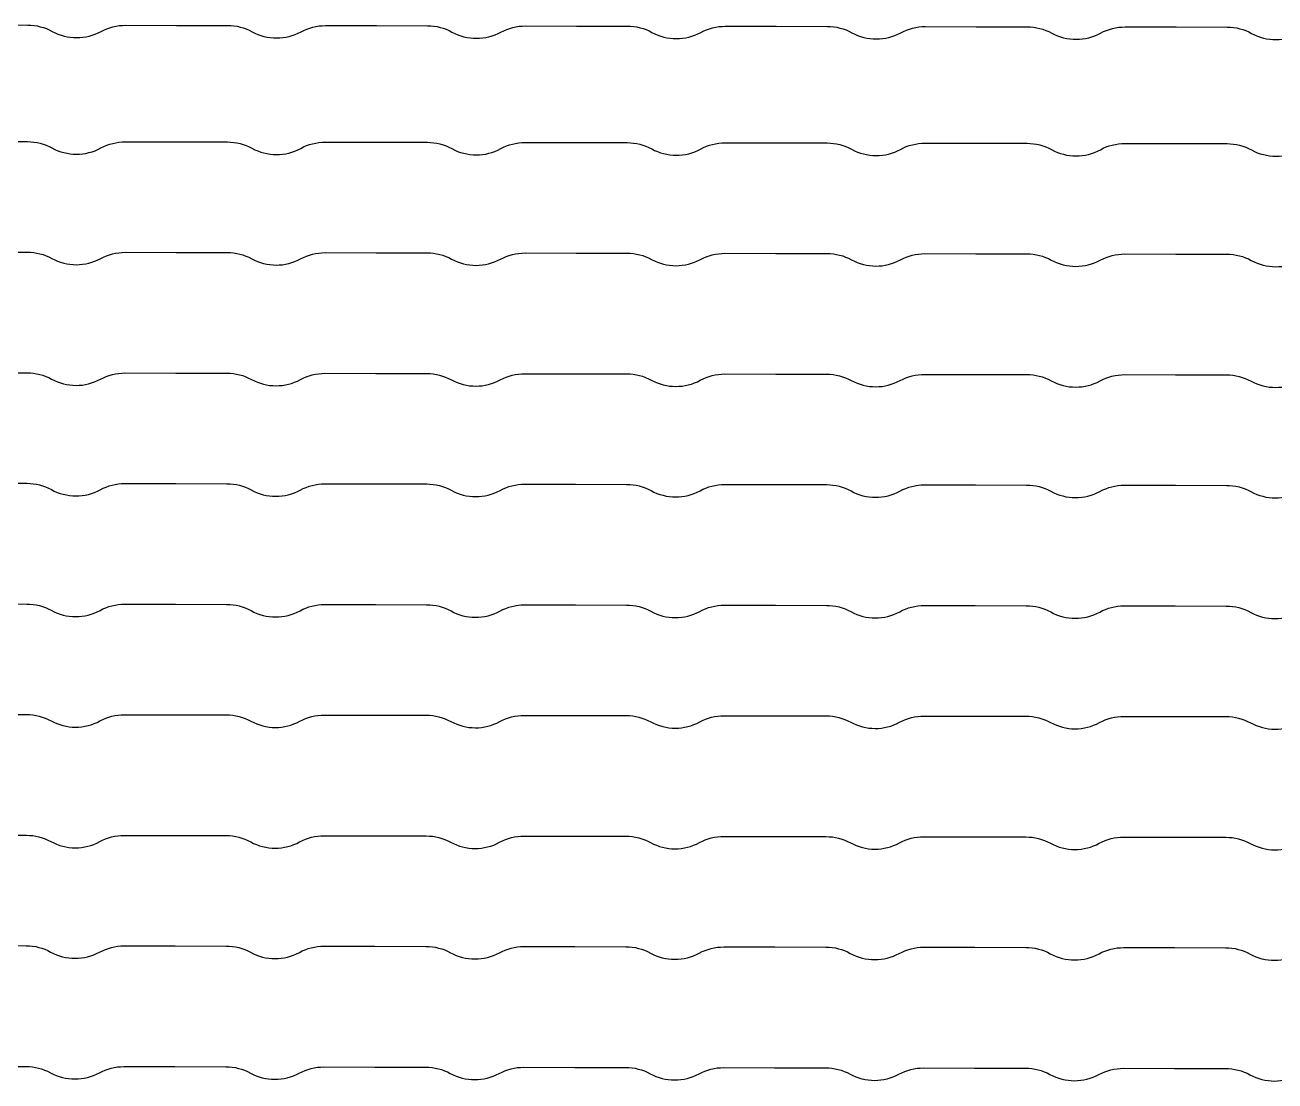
# Model space of a CAD drawing. Header units: metres. Extents: x 251 to 10050, y -7626 to 175.
# Drawn here: x 2701 to 5150, y -2141 to -71 of the extents above; entities that cross this region are included whole.
import ezdxf

# ---------------------------------------------------------------- set-up
doc = ezdxf.new("R2010")
doc.units = ezdxf.units.M
doc.layers.add('JBTOB_KO_SPO', color=2, linetype='Continuous')

msp = doc.modelspace()

# ---------------------------------------------------------------- linework, layer by layer
at = {"layer": 'JBTOB_KO_SPO', "flags": 128}
for points in [[(2606.1, -70.7), (2706.1, -70.9, -0.125655), (2754, -83.2, 0.255342), (2849.9, -83.4, -0.125655), (2897.9, -71.2), (2997.9, -71.4)], [(2997.9, -71.4), (3097.9, -71.5, -0.125655), (3145.8, -83.9, 0.255342), (3241.7, -84, -0.125655), (3289.7, -71.9), (3389.7, -72)], [(3389.7, -72), (3489.7, -72.2, -0.125655), (3537.6, -84.5, 0.255342), (3633.5, -84.7, -0.125655), (3681.4, -72.5), (3781.4, -72.7)], [(3781.4, -72.7), (3881.4, -72.8, -0.125655), (3929.4, -85.2, 0.255342), (4025.2, -85.3, -0.125655), (4073.2, -73.2), (4173.2, -73.3)], [(4173.2, -73.3), (4273.2, -73.5, -0.125655), (4321.1, -85.8, 0.255342), (4417, -86, -0.125655), (4465, -73.8), (4565, -74)], [(4565, -74), (4665, -74.2, -0.125655), (4712.9, -86.5, 0.255342), (4808.8, -86.6, -0.125655), (4856.7, -74.5), (4956.7, -74.6)], [(4956.7, -74.6), (5056.7, -74.8, -0.125655), (5104.7, -87.1, 0.255342), (5200.5, -87.3, -0.125655), (5248.5, -75.1), (5348.5, -75.3)], [(2605.7, -299.2), (2705.7, -299.4, -0.125655), (2753.7, -311.7, 0.255342), (2849.5, -311.8, -0.125655), (2897.5, -299.7), (2997.5, -299.8)], [(2997.5, -299.8), (3097.5, -300, -0.125655), (3145.4, -312.3, 0.255342), (3241.3, -312.5, -0.125655), (3289.3, -300.3), (3389.3, -300.5)], [(3389.3, -300.5), (3489.3, -300.7, -0.125655), (3537.2, -313, 0.255342), (3633.1, -313.1, -0.125655), (3681, -301), (3781, -301.2)], [(3781, -301.2), (3881, -301.3, -0.125655), (3929, -313.6, 0.255342), (4024.9, -313.8, -0.125655), (4072.8, -301.6), (4172.8, -301.8)], [(4172.8, -301.8), (4272.8, -302, -0.125655), (4320.7, -314.3, 0.255342), (4416.6, -314.5, -0.125655), (4464.6, -302.3), (4564.6, -302.5)], [(4564.6, -302.5), (4664.6, -302.6, -0.125655), (4712.5, -315, 0.255342), (4808.4, -315.1, -0.125655), (4856.4, -303), (4956.4, -303.1)], [(4956.4, -303.1), (5056.4, -303.3, -0.125655), (5104.3, -315.6, 0.255342), (5200.2, -315.8, -0.125655), (5248.1, -303.6), (5348.1, -303.8)], [(2605.4, -515.8), (2705.4, -515.9, -0.125655), (2753.3, -528.3, 0.255342), (2849.2, -528.4, -0.125655), (2897.1, -516.3), (2997.1, -516.4)], [(2997.1, -516.4), (3097.1, -516.6, -0.125655), (3145.1, -528.9, 0.255342), (3241, -529.1, -0.125655), (3288.9, -516.9), (3388.9, -517.1)], [(3388.9, -517.1), (3488.9, -517.3, -0.125655), (3536.8, -529.6, 0.255342), (3632.7, -529.7, -0.125655), (3680.7, -517.6), (3780.7, -517.7)], [(3780.7, -517.7), (3880.7, -517.9, -0.125655), (3928.6, -530.2, 0.255342), (4024.5, -530.4, -0.125655), (4072.5, -518.2), (4172.5, -518.4)], [(4172.5, -518.4), (4272.5, -518.6, -0.125655), (4320.4, -530.9, 0.255342), (4416.3, -531.1, -0.125655), (4464.2, -518.9), (4564.2, -519.1)], [(4564.2, -519.1), (4664.2, -519.2, -0.125655), (4712.1, -531.5, 0.255342), (4808, -531.7, -0.125655), (4856, -519.5), (4956, -519.7)], [(4956, -519.7), (5056, -519.9, -0.125655), (5103.9, -532.2, 0.255342), (5199.8, -532.4, -0.125655), (5247.8, -520.2), (5347.8, -520.4)], [(2605, -752.4), (2705, -752.5, -0.125655), (2752.9, -764.8, 0.255342), (2848.8, -765, -0.125655), (2896.7, -752.8), (2996.7, -753)], [(2996.7, -753), (3096.7, -753.2, -0.125655), (3144.7, -765.5, 0.255342), (3240.6, -765.7, -0.125655), (3288.5, -753.5), (3388.5, -753.7)], [(3388.5, -753.7), (3488.5, -753.8, -0.125655), (3536.4, -766.2, 0.255342), (3632.3, -766.3, -0.125655), (3680.3, -754.2), (3780.3, -754.3)], [(3780.3, -754.3), (3880.3, -754.5, -0.125655), (3928.2, -766.8, 0.255342), (4024.1, -767, -0.125655), (4072.1, -754.8), (4172.1, -755)], [(4172.1, -755), (4272.1, -755.2, -0.125655), (4320, -767.5, 0.255342), (4415.9, -767.6, -0.125655), (4463.8, -755.5), (4563.8, -755.6)], [(4563.8, -755.6), (4663.8, -755.8, -0.125655), (4711.7, -768.1, 0.255342), (4807.6, -768.3, -0.125655), (4855.6, -756.1), (4955.6, -756.3)], [(4955.6, -756.3), (5055.6, -756.5, -0.125655), (5103.5, -768.8, 0.255342), (5199.4, -768.9, -0.125655), (5247.4, -756.8), (5347.4, -757)], [(2604.6, -969), (2704.6, -969.1, -0.125655), (2752.5, -981.4, 0.255342), (2848.4, -981.6, -0.125655), (2896.4, -969.4), (2996.4, -969.6)], [(2996.4, -969.6), (3096.4, -969.8, -0.125655), (3144.3, -982.1, 0.255342), (3240.2, -982.3, -0.125655), (3288.2, -970.1), (3388.2, -970.3)], [(3388.2, -970.3), (3488.2, -970.4, -0.125655), (3536.1, -982.8, 0.255342), (3632, -982.9, -0.125655), (3679.9, -970.8), (3779.9, -970.9)], [(3779.9, -970.9), (3879.9, -971.1, -0.125655), (3927.8, -983.4, 0.255342), (4023.7, -983.6, -0.125655), (4071.7, -971.4), (4171.7, -971.6)], [(4171.7, -971.6), (4271.7, -971.7, -0.125655), (4319.6, -984.1, 0.255342), (4415.5, -984.2, -0.125655), (4463.5, -972.1), (4563.5, -972.2)], [(4563.5, -972.2), (4663.5, -972.4, -0.125655), (4711.4, -984.7, 0.255342), (4807.3, -984.9, -0.125655), (4855.2, -972.7), (4955.2, -972.9)], [(4955.2, -972.9), (5055.2, -973.1, -0.125655), (5103.2, -985.4, 0.255342), (5199, -985.5, -0.125655), (5247, -973.4), (5347, -973.5)], [(2604.2, -1205.5), (2704.2, -1205.7, -0.125655), (2752.1, -1218, 0.255342), (2848, -1218.2, -0.125655), (2896, -1206), (2996, -1206.2)], [(2996, -1206.2), (3096, -1206.4, -0.125655), (3143.9, -1218.7, 0.255342), (3239.8, -1218.8, -0.125655), (3287.8, -1206.7), (3387.8, -1206.8)], [(3387.8, -1206.8), (3487.8, -1207, -0.125655), (3535.7, -1219.3, 0.255342), (3631.6, -1219.5, -0.125655), (3679.5, -1207.3), (3779.5, -1207.5)], [(3779.5, -1207.5), (3879.5, -1207.7, -0.125655), (3927.5, -1220, 0.255342), (4023.3, -1220.2, -0.125655), (4071.3, -1208), (4171.3, -1208.2)], [(4171.3, -1208.2), (4271.3, -1208.3, -0.125655), (4319.2, -1220.6, 0.255342), (4415.1, -1220.8, -0.125655), (4463.1, -1208.6), (4563.1, -1208.8)], [(4563.1, -1208.8), (4663.1, -1209, -0.125655), (4711, -1221.3, 0.255342), (4806.9, -1221.5, -0.125655), (4854.8, -1209.3), (4954.8, -1209.5)], [(4954.8, -1209.5), (5054.8, -1209.6, -0.125655), (5102.8, -1222, 0.255342), (5198.6, -1222.1, -0.125655), (5246.6, -1210), (5346.6, -1210.1)], [(2603.9, -1422.1), (2703.9, -1422.3, -0.125655), (2751.8, -1434.6, 0.255342), (2847.7, -1434.8, -0.125655), (2895.6, -1422.6), (2995.6, -1422.8)], [(2995.6, -1422.8), (3095.6, -1422.9, -0.125655), (3143.5, -1435.3, 0.255342), (3239.4, -1435.4, -0.125655), (3287.4, -1423.3), (3387.4, -1423.4)], [(3387.4, -1423.4), (3487.4, -1423.6, -0.125655), (3535.3, -1435.9, 0.255342), (3631.2, -1436.1, -0.125655), (3679.2, -1423.9), (3779.2, -1424.1)], [(3779.2, -1424.1), (3879.2, -1424.3, -0.125655), (3927.1, -1436.6, 0.255342), (4023, -1436.7, -0.125655), (4070.9, -1424.6), (4170.9, -1424.7)], [(4170.9, -1424.7), (4270.9, -1424.9, -0.125655), (4318.9, -1437.2, 0.255342), (4414.7, -1437.4, -0.125655), (4462.7, -1425.2), (4562.7, -1425.4)], [(4562.7, -1425.4), (4662.7, -1425.6, -0.125655), (4710.6, -1437.9, 0.255342), (4806.5, -1438.1, -0.125655), (4854.5, -1425.9), (4954.5, -1426.1)], [(4954.5, -1426.1), (5054.5, -1426.2, -0.125655), (5102.4, -1438.6, 0.255342), (5198.3, -1438.7, -0.125655), (5246.2, -1426.5), (5346.2, -1426.7)], [(2603.5, -1658.7), (2703.5, -1658.9, -0.125655), (2751.4, -1671.2, 0.255342), (2847.3, -1671.4, -0.125655), (2895.2, -1659.2), (2995.2, -1659.4)], [(2995.2, -1659.4), (3095.2, -1659.5, -0.125655), (3143.2, -1671.9, 0.255342), (3239, -1672, -0.125655), (3287, -1659.9), (3387, -1660)], [(3387, -1660), (3487, -1660.2, -0.125655), (3534.9, -1672.5, 0.255342), (3630.8, -1672.7, -0.125655), (3678.8, -1660.5), (3778.8, -1660.7)], [(3778.8, -1660.7), (3878.8, -1660.8, -0.125655), (3926.7, -1673.2, 0.255342), (4022.6, -1673.3, -0.125655), (4070.5, -1661.2), (4170.5, -1661.3)], [(4170.5, -1661.3), (4270.5, -1661.5, -0.125655), (4318.5, -1673.8, 0.255342), (4414.3, -1674, -0.125655), (4462.3, -1661.8), (4562.3, -1662)], [(4562.3, -1662), (4662.3, -1662.2, -0.125655), (4710.2, -1674.5, 0.255342), (4806.1, -1674.6, -0.125655), (4854.1, -1662.5), (4954.1, -1662.6)], [(4954.1, -1662.6), (5054.1, -1662.8, -0.125655), (5102, -1675.1, 0.255342), (5197.9, -1675.3, -0.125655), (5245.8, -1663.1), (5345.8, -1663.3)], [(2603.1, -1875.3), (2703.1, -1875.5, -0.125655), (2751, -1887.8, 0.255342), (2846.9, -1888, -0.125655), (2894.9, -1875.8), (2994.9, -1876)], [(2994.9, -1876), (3094.9, -1876.1, -0.125655), (3142.8, -1888.4, 0.255342), (3238.7, -1888.6, -0.125655), (3286.6, -1876.4), (3386.6, -1876.6)], [(3386.6, -1876.6), (3486.6, -1876.8, -0.125655), (3534.6, -1889.1, 0.255342), (3630.4, -1889.3, -0.125655), (3678.4, -1877.1), (3778.4, -1877.3)], [(3778.4, -1877.3), (3878.4, -1877.4, -0.125655), (3926.3, -1889.8, 0.255342), (4022.2, -1889.9, -0.125655), (4070.2, -1877.8), (4170.2, -1877.9)], [(4170.2, -1877.9), (4270.2, -1878.1, -0.125655), (4318.1, -1890.4, 0.255342), (4414, -1890.6, -0.125655), (4461.9, -1878.4), (4561.9, -1878.6)], [(4561.9, -1878.6), (4661.9, -1878.7, -0.125655), (4709.9, -1891.1, 0.255342), (4805.8, -1891.2, -0.125655), (4853.7, -1879.1), (4953.7, -1879.2)], [(4953.7, -1879.2), (5053.7, -1879.4, -0.125655), (5101.6, -1891.7, 0.255342), (5197.5, -1891.9, -0.125655), (5245.5, -1879.7), (5345.5, -1879.9)], [(2602.7, -2111.9), (2702.7, -2112.1, -0.125655), (2750.6, -2124.4, 0.255342), (2846.5, -2124.5, -0.125655), (2894.5, -2112.4), (2994.5, -2112.5)], [(2994.5, -2112.5), (3094.5, -2112.7, -0.125655), (3142.4, -2125, 0.255342), (3238.3, -2125.2, -0.125655), (3286.2, -2113), (3386.2, -2113.2)], [(3386.2, -2113.2), (3486.2, -2113.4, -0.125655), (3534.2, -2125.7, 0.255342), (3630, -2125.8, -0.125655), (3678, -2113.7), (3778, -2113.9)], [(3778, -2113.9), (3878, -2114, -0.125655), (3925.9, -2126.3, 0.255342), (4021.8, -2126.5, -0.125655), (4069.8, -2114.3), (4169.8, -2114.5)], [(4169.8, -2114.5), (4269.8, -2114.7, -0.125655), (4317.7, -2127, 0.255342), (4413.6, -2127.2, -0.125655), (4461.6, -2115), (4561.6, -2115.2)], [(4561.6, -2115.2), (4661.6, -2115.3, -0.125655), (4709.5, -2127.7, 0.255342), (4805.4, -2127.8, -0.125655), (4853.3, -2115.7), (4953.3, -2115.8)], [(4953.3, -2115.8), (5053.3, -2116, -0.125655), (5101.2, -2128.3, 0.255342), (5197.1, -2128.5, -0.125655), (5245.1, -2116.3), (5345.1, -2116.5)]]:
    msp.add_lwpolyline(points, format="xyb", dxfattribs=at)

doc.saveas('drawing.dxf')
